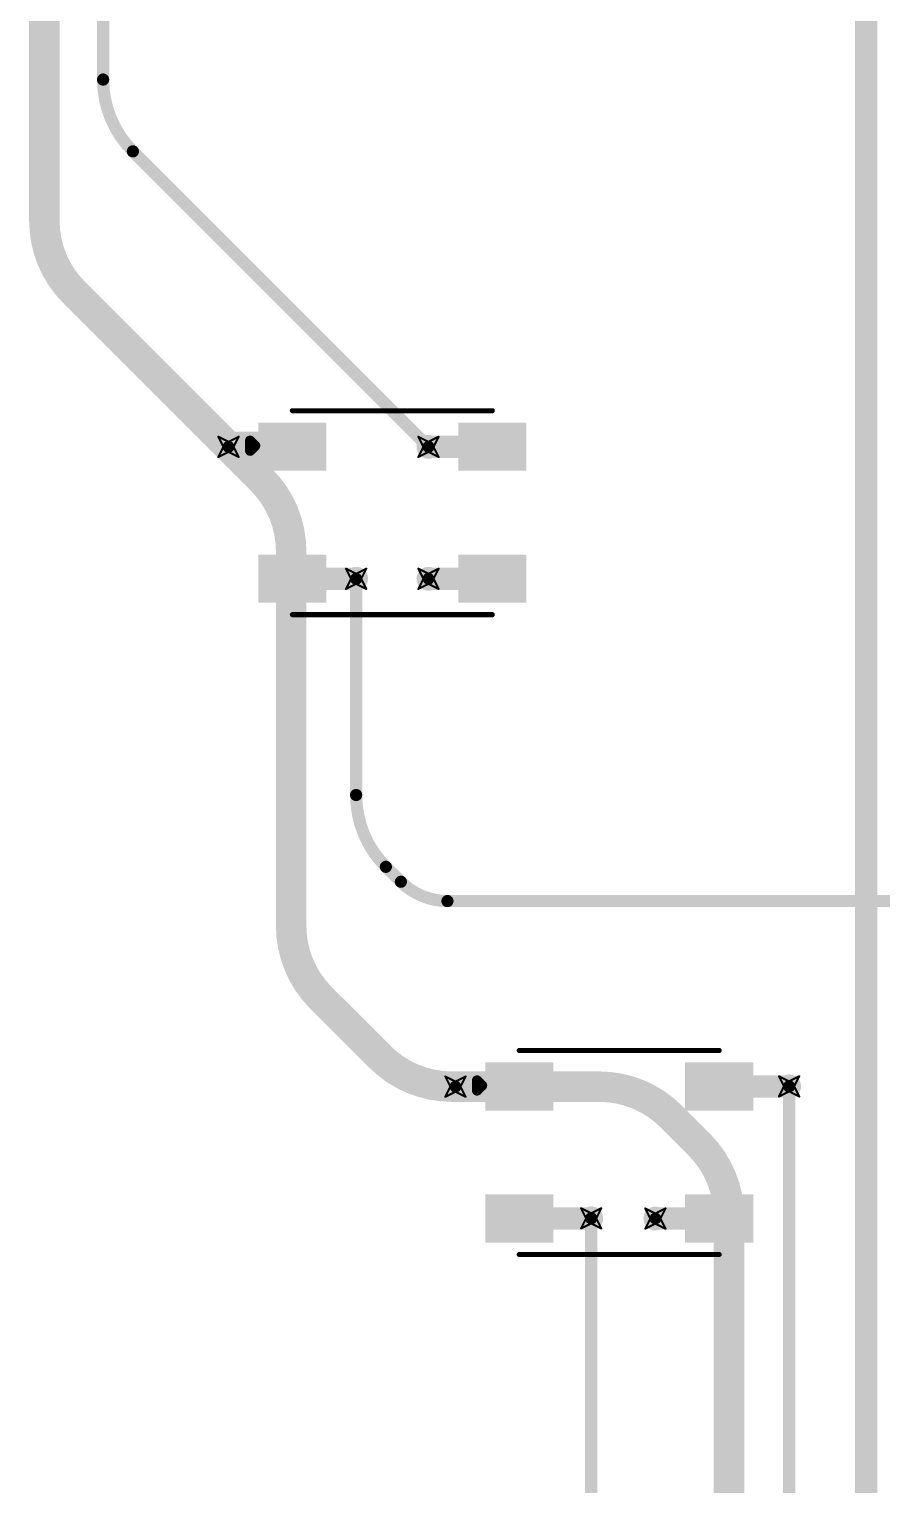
# Model space of a CAD drawing. Header units: inches. Extents: x -11 to 1110, y -7 to 455.
# Drawn here: x 659.36 to 680.68, y 102.49 to 138.9 of the extents above; entities that cross this region are included whole.
import ezdxf

# ---------------------------------------------------------------- set-up
doc = ezdxf.new("R2010")
doc.units = ezdxf.units.IN
for name, color, linetype in [('Bottom Layer', 5, 'Continuous'), ('Drill Drawing', 1, 'Continuous'), ('Top Layer', 1, 'Continuous'), ('Top Overlay', 2, 'Continuous'), ('Top Paste', 8, 'Continuous'), ('Top Solder', 216, 'Continuous'), ('Via Holes', 16, 'Continuous')]:
    doc.layers.add(name, color=color, linetype=linetype)

# ---------------------------------------------------------------- blocks, each defined once
blk = doc.blocks.new('WS2812B_B_W_87')
at = {"layer": 'Top Layer'}
for points in [[(-3.25, 2.15), (-1.75, 2.15), (-1.75, 1.15), (-3.25, 1.15)], [(3.25, 1.15), (1.75, 1.15), (1.75, 2.15), (3.25, 2.15)], [(-3.25, -1.15), (-1.75, -1.15), (-1.75, -2.15), (-3.25, -2.15)], [(1.75, -1.15), (3.25, -1.15), (3.25, -2.15), (1.75, -2.15)]]:
    blk.add_hatch(color=1, dxfattribs=at).paths.add_polyline_path(points)
at = {"layer": 'Top Paste'}
for points in [[(-3.25, 2.15), (-1.75, 2.15), (-1.75, 1.15), (-3.25, 1.15)], [(3.25, 1.15), (1.75, 1.15), (1.75, 2.15), (3.25, 2.15)], [(-3.25, -1.15), (-1.75, -1.15), (-1.75, -2.15), (-3.25, -2.15)], [(1.75, -1.15), (3.25, -1.15), (3.25, -2.15), (1.75, -2.15)]]:
    blk.add_hatch(color=8, dxfattribs=at).paths.add_polyline_path(points)
at = {"layer": 'Top Solder'}
for points in [[(-3.352, 2.252), (-1.648, 2.252), (-1.648, 1.048), (-3.352, 1.048)], [(3.352, 1.048), (1.648, 1.048), (1.648, 2.252), (3.352, 2.252)], [(-3.352, -1.048), (-1.648, -1.048), (-1.648, -2.252), (-3.352, -2.252)], [(1.648, -1.048), (3.352, -1.048), (3.352, -2.252), (1.648, -2.252)]]:
    blk.add_hatch(color=216, dxfattribs=at).paths.add_polyline_path(points)
at = {"layer": 'Top Overlay'}
for points in [[(-2.5, 2.551, 0.127, 0.127, 0), (2.5, 2.551, 0.127, 0.127, 0)], [(-3.556, 1.549, 0.254, 0.254, 0), (-3.556, 1.803, 0.254, 0.254, 0)], [(-3.556, 1.803, 0.254, 0.254, 0), (-3.429, 1.676, 0.254, 0.254, 0)], [(-3.556, 1.549, 0.254, 0.254, 0), (-3.429, 1.676, 0.254, 0.254, 0)], [(-2.5, -2.551, 0.127, 0.127, 0), (2.5, -2.551, 0.127, 0.127, 0)]]:
    blk.add_lwpolyline(points, format="xyseb", dxfattribs=at)
for points in [[(-2.532, 2.551, 0.0635, 0.0635, 1), (-2.468, 2.551, 0.0635, 0.0635, 1)], [(2.468, 2.551, 0.0635, 0.0635, 1), (2.532, 2.551, 0.0635, 0.0635, 1)], [(-3.619, 1.803, 0.127, 0.127, 1), (-3.493, 1.803, 0.127, 0.127, 1)], [(-3.619, 1.803, 0.127, 0.127, 1), (-3.493, 1.803, 0.127, 0.127, 1)], [(-3.619, 1.549, 0.127, 0.127, 1), (-3.493, 1.549, 0.127, 0.127, 1)], [(-3.619, 1.549, 0.127, 0.127, 1), (-3.493, 1.549, 0.127, 0.127, 1)], [(-3.493, 1.676, 0.127, 0.127, 1), (-3.365, 1.676, 0.127, 0.127, 1)], [(-3.493, 1.676, 0.127, 0.127, 1), (-3.365, 1.676, 0.127, 0.127, 1)], [(-2.532, -2.551, 0.0635, 0.0635, 1), (-2.468, -2.551, 0.0635, 0.0635, 1)], [(2.468, -2.551, 0.0635, 0.0635, 1), (2.532, -2.551, 0.0635, 0.0635, 1)]]:
    blk.add_lwpolyline(points, format="xyseb", close=True, dxfattribs=at)
blk = doc.blocks.new('WS2812B_B_W_203')
at = {"layer": 'Top Layer'}
for points in [[(-3.25, 2.15), (-1.75, 2.15), (-1.75, 1.15), (-3.25, 1.15)], [(3.25, 1.15), (1.75, 1.15), (1.75, 2.15), (3.25, 2.15)], [(-3.25, -1.15), (-1.75, -1.15), (-1.75, -2.15), (-3.25, -2.15)], [(1.75, -1.15), (3.25, -1.15), (3.25, -2.15), (1.75, -2.15)]]:
    blk.add_hatch(color=1, dxfattribs=at).paths.add_polyline_path(points)
at = {"layer": 'Top Paste'}
for points in [[(-3.25, 2.15), (-1.75, 2.15), (-1.75, 1.15), (-3.25, 1.15)], [(3.25, 1.15), (1.75, 1.15), (1.75, 2.15), (3.25, 2.15)], [(-3.25, -1.15), (-1.75, -1.15), (-1.75, -2.15), (-3.25, -2.15)], [(1.75, -1.15), (3.25, -1.15), (3.25, -2.15), (1.75, -2.15)]]:
    blk.add_hatch(color=8, dxfattribs=at).paths.add_polyline_path(points)
at = {"layer": 'Top Solder'}
for points in [[(-3.352, 2.252), (-1.648, 2.252), (-1.648, 1.048), (-3.352, 1.048)], [(3.352, 1.048), (1.648, 1.048), (1.648, 2.252), (3.352, 2.252)], [(-3.352, -1.048), (-1.648, -1.048), (-1.648, -2.252), (-3.352, -2.252)], [(1.648, -1.048), (3.352, -1.048), (3.352, -2.252), (1.648, -2.252)]]:
    blk.add_hatch(color=216, dxfattribs=at).paths.add_polyline_path(points)
at = {"layer": 'Top Overlay'}
for points in [[(-2.5, 2.551, 0.127, 0.127, 0), (2.5, 2.551, 0.127, 0.127, 0)], [(-3.556, 1.803, 0.254, 0.254, 0), (-3.429, 1.676, 0.254, 0.254, 0)], [(-3.556, 1.549, 0.254, 0.254, 0), (-3.556, 1.803, 0.254, 0.254, 0)], [(-3.556, 1.549, 0.254, 0.254, 0), (-3.429, 1.676, 0.254, 0.254, 0)], [(-2.5, -2.551, 0.127, 0.127, 0), (2.5, -2.551, 0.127, 0.127, 0)]]:
    blk.add_lwpolyline(points, format="xyseb", dxfattribs=at)
for points in [[(-2.532, 2.551, 0.0635, 0.0635, 1), (-2.468, 2.551, 0.0635, 0.0635, 1)], [(2.468, 2.551, 0.0635, 0.0635, 1), (2.532, 2.551, 0.0635, 0.0635, 1)], [(-3.619, 1.803, 0.127, 0.127, 1), (-3.493, 1.803, 0.127, 0.127, 1)], [(-3.619, 1.803, 0.127, 0.127, 1), (-3.493, 1.803, 0.127, 0.127, 1)], [(-3.619, 1.549, 0.127, 0.127, 1), (-3.493, 1.549, 0.127, 0.127, 1)], [(-3.619, 1.549, 0.127, 0.127, 1), (-3.493, 1.549, 0.127, 0.127, 1)], [(-3.493, 1.676, 0.127, 0.127, 1), (-3.365, 1.676, 0.127, 0.127, 1)], [(-3.493, 1.676, 0.127, 0.127, 1), (-3.365, 1.676, 0.127, 0.127, 1)], [(-2.532, -2.551, 0.0635, 0.0635, 1), (-2.468, -2.551, 0.0635, 0.0635, 1)], [(2.468, -2.551, 0.0635, 0.0635, 1), (2.532, -2.551, 0.0635, 0.0635, 1)]]:
    blk.add_lwpolyline(points, format="xyseb", close=True, dxfattribs=at)

msp = doc.modelspace()

# ---------------------------------------------------------------- hatches: boundary and pattern name
at = {"layer": 'Bottom Layer'}
h = msp.add_hatch(color=5, dxfattribs=at)
edge = h.paths.add_edge_path()
edge.add_arc((664.345, 128.455), 0.3, 0, 360)
h = msp.add_hatch(color=5, dxfattribs=at)
edge = h.paths.add_edge_path()
edge.add_arc((669.345, 128.455), 0.3, 0, 360)
h = msp.add_hatch(color=5, dxfattribs=at)
edge = h.paths.add_edge_path()
edge.add_arc((667.536, 125.155), 0.3, 0, 360)
h = msp.add_hatch(color=5, dxfattribs=at)
edge = h.paths.add_edge_path()
edge.add_arc((669.345, 125.155), 0.3, 0, 360)
h = msp.add_hatch(color=5, dxfattribs=at)
edge = h.paths.add_edge_path()
edge.add_arc((670.02, 112.452), 0.3, 0, 360)
h = msp.add_hatch(color=5, dxfattribs=at)
edge = h.paths.add_edge_path()
edge.add_arc((678.363, 112.458), 0.3, 0, 360)
h = msp.add_hatch(color=5, dxfattribs=at)
edge = h.paths.add_edge_path()
edge.add_arc((673.414, 109.158), 0.3, 0, 360)
h = msp.add_hatch(color=5, dxfattribs=at)
edge = h.paths.add_edge_path()
edge.add_arc((675.02, 109.152), 0.3, 0, 360)
at = {"layer": 'Top Layer'}
h = msp.add_hatch(color=1, dxfattribs=at)
edge = h.paths.add_edge_path()
edge.add_arc((664.345, 128.455), 0.3, 0, 360)
h = msp.add_hatch(color=1, dxfattribs=at)
edge = h.paths.add_edge_path()
edge.add_arc((669.345, 128.455), 0.3, 0, 360)
h = msp.add_hatch(color=1, dxfattribs=at)
edge = h.paths.add_edge_path()
edge.add_arc((667.536, 125.155), 0.3, 0, 360)
h = msp.add_hatch(color=1, dxfattribs=at)
edge = h.paths.add_edge_path()
edge.add_arc((669.345, 125.155), 0.3, 0, 360)
h = msp.add_hatch(color=1, dxfattribs=at)
edge = h.paths.add_edge_path()
edge.add_arc((670.02, 112.452), 0.3, 0, 360)
h = msp.add_hatch(color=1, dxfattribs=at)
edge = h.paths.add_edge_path()
edge.add_arc((678.363, 112.458), 0.3, 0, 360)
h = msp.add_hatch(color=1, dxfattribs=at)
edge = h.paths.add_edge_path()
edge.add_arc((673.414, 109.158), 0.3, 0, 360)
h = msp.add_hatch(color=1, dxfattribs=at)
edge = h.paths.add_edge_path()
edge.add_arc((675.02, 109.152), 0.3, 0, 360)
at = {"layer": 'Via Holes'}
h = msp.add_hatch(color=7, dxfattribs=at)
edge = h.paths.add_edge_path()
edge.add_arc((664.345, 128.455), 0.15, 0, 360)
h = msp.add_hatch(color=7, dxfattribs=at)
edge = h.paths.add_edge_path()
edge.add_arc((669.345, 128.455), 0.15, 0, 360)
h = msp.add_hatch(color=7, dxfattribs=at)
edge = h.paths.add_edge_path()
edge.add_arc((667.536, 125.155), 0.15, 0, 360)
h = msp.add_hatch(color=7, dxfattribs=at)
edge = h.paths.add_edge_path()
edge.add_arc((669.345, 125.155), 0.15, 0, 360)
h = msp.add_hatch(color=7, dxfattribs=at)
edge = h.paths.add_edge_path()
edge.add_arc((670.02, 112.452), 0.15, 0, 360)
h = msp.add_hatch(color=7, dxfattribs=at)
edge = h.paths.add_edge_path()
edge.add_arc((678.363, 112.458), 0.15, 0, 360)
h = msp.add_hatch(color=7, dxfattribs=at)
edge = h.paths.add_edge_path()
edge.add_arc((673.414, 109.158), 0.15, 0, 360)
h = msp.add_hatch(color=7, dxfattribs=at)
edge = h.paths.add_edge_path()
edge.add_arc((675.02, 109.152), 0.15, 0, 360)

# ---------------------------------------------------------------- linework, layer by layer
at = {"layer": 'Bottom Layer'}
for points in [[(659.74, 134.112, 0.762, 0.762, 0), (659.74, 141.501, 0.762, 0.762, 0)], [(661.209, 137.643, 0.305, 0.305, 0), (661.209, 140.975, 0.305, 0.305, 0)], [(661.953, 135.847, 0.305, 0.305, -0.198912), (661.209, 137.643, 0.305, 0.305, 0)], [(661.953, 135.847, 0.305, 0.305, 0), (669.345, 128.455, 0.305, 0.305, 0)], [(660.484, 132.316, 0.762, 0.762, -0.198912), (659.74, 134.112, 0.762, 0.762, 0)], [(660.484, 132.316, 0.762, 0.762, 0), (664.345, 128.455, 0.762, 0.762, 0)], [(664.345, 128.455, 0.762, 0.762, 0), (665.168, 127.632, 0.762, 0.762, 0)], [(665.168, 127.632, 0.762, 0.762, -0.198912), (665.912, 125.836, 0.762, 0.762, 0)], [(665.912, 116.47, 0.762, 0.762, 0), (665.912, 125.836, 0.762, 0.762, 0)], [(667.536, 119.747, 0.305, 0.305, 0), (667.536, 125.155, 0.305, 0.305, 0)], [(668.28, 117.951, 0.305, 0.305, -0.198912), (667.536, 119.747, 0.305, 0.305, 0)], [(668.28, 117.951, 0.305, 0.305, 0), (668.655, 117.577, 0.305, 0.305, 0)], [(669.82, 117.094, 0.305, 0.305, -0.198912), (668.655, 117.577, 0.305, 0.305, 0)], [(669.82, 117.094, 0.305, 0.305, 0), (685.133, 117.094, 0.305, 0.305, 0)], [(666.656, 114.674, 0.762, 0.762, -0.198912), (665.912, 116.47, 0.762, 0.762, 0)], [(666.656, 114.674, 0.762, 0.762, 0), (668.134, 113.196, 0.762, 0.762, 0)], [(669.93, 112.452, 0.762, 0.762, -0.198912), (668.134, 113.196, 0.762, 0.762, 0)], [(669.93, 112.452, 0.762, 0.762, 0), (670.02, 112.452, 0.762, 0.762, 0)], [(670.02, 112.452, 0.762, 0.762, 0), (673.617, 112.452, 0.762, 0.762, 0)], [(673.617, 112.452, 0.762, 0.762, -0.198912), (675.413, 111.708, 0.762, 0.762, 0)], [(678.363, 92.899, 0.305, 0.305, 0), (678.363, 112.458, 0.305, 0.305, 0)], [(675.413, 111.708, 0.762, 0.762, 0), (676.115, 111.005, 0.762, 0.762, 0)], [(676.115, 111.005, 0.762, 0.762, -0.198912), (676.859, 109.209, 0.762, 0.762, 0)], [(673.414, 88.443, 0.305, 0.305, 0), (673.414, 109.158, 0.305, 0.305, 0)], [(676.859, 98.349, 0.762, 0.762, 0), (676.859, 109.209, 0.762, 0.762, 0)]]:
    msp.add_lwpolyline(points, format="xyseb", dxfattribs=at)
for points in [[(661.133, 137.643, 0.152, 0.152, 1), (661.286, 137.643, 0.152, 0.152, 1)], [(661.133, 137.643, 0.152, 0.152, 1), (661.286, 137.643, 0.152, 0.152, 1)], [(661.877, 135.847, 0.152, 0.152, 1), (662.03, 135.847, 0.152, 0.152, 1)], [(661.877, 135.847, 0.152, 0.152, 1), (662.03, 135.847, 0.152, 0.152, 1)], [(659.549, 134.112, 0.381, 0.381, 1), (659.93, 134.112, 0.381, 0.381, 1)], [(659.549, 134.112, 0.381, 0.381, 1), (659.93, 134.112, 0.381, 0.381, 1)], [(660.293, 132.316, 0.381, 0.381, 1), (660.674, 132.316, 0.381, 0.381, 1)], [(660.293, 132.316, 0.381, 0.381, 1), (660.674, 132.316, 0.381, 0.381, 1)], [(664.155, 128.455, 0.381, 0.381, 1), (664.536, 128.455, 0.381, 0.381, 1)], [(664.155, 128.455, 0.381, 0.381, 1), (664.536, 128.455, 0.381, 0.381, 1)], [(669.269, 128.455, 0.152, 0.152, 1), (669.421, 128.455, 0.152, 0.152, 1)], [(664.977, 127.632, 0.381, 0.381, 1), (665.358, 127.632, 0.381, 0.381, 1)], [(664.977, 127.632, 0.381, 0.381, 1), (665.358, 127.632, 0.381, 0.381, 1)], [(665.721, 125.836, 0.381, 0.381, 1), (666.102, 125.836, 0.381, 0.381, 1)], [(665.721, 125.836, 0.381, 0.381, 1), (666.102, 125.836, 0.381, 0.381, 1)], [(667.46, 125.155, 0.152, 0.152, 1), (667.612, 125.155, 0.152, 0.152, 1)], [(667.46, 119.747, 0.152, 0.152, 1), (667.612, 119.747, 0.152, 0.152, 1)], [(667.46, 119.747, 0.152, 0.152, 1), (667.612, 119.747, 0.152, 0.152, 1)], [(668.204, 117.951, 0.152, 0.152, 1), (668.356, 117.951, 0.152, 0.152, 1)], [(668.204, 117.951, 0.152, 0.152, 1), (668.356, 117.951, 0.152, 0.152, 1)], [(668.579, 117.577, 0.152, 0.152, 1), (668.731, 117.577, 0.152, 0.152, 1)], [(668.579, 117.577, 0.152, 0.152, 1), (668.731, 117.577, 0.152, 0.152, 1)], [(669.744, 117.094, 0.152, 0.152, 1), (669.896, 117.094, 0.152, 0.152, 1)], [(669.744, 117.094, 0.152, 0.152, 1), (669.896, 117.094, 0.152, 0.152, 1)], [(665.721, 116.47, 0.381, 0.381, 1), (666.102, 116.47, 0.381, 0.381, 1)], [(665.721, 116.47, 0.381, 0.381, 1), (666.102, 116.47, 0.381, 0.381, 1)], [(666.465, 114.674, 0.381, 0.381, 1), (666.846, 114.674, 0.381, 0.381, 1)], [(666.465, 114.674, 0.381, 0.381, 1), (666.846, 114.674, 0.381, 0.381, 1)], [(667.943, 113.196, 0.381, 0.381, 1), (668.324, 113.196, 0.381, 0.381, 1)], [(667.943, 113.196, 0.381, 0.381, 1), (668.324, 113.196, 0.381, 0.381, 1)], [(669.739, 112.452, 0.381, 0.381, 1), (670.12, 112.452, 0.381, 0.381, 1)], [(669.739, 112.452, 0.381, 0.381, 1), (670.12, 112.452, 0.381, 0.381, 1)], [(669.829, 112.452, 0.381, 0.381, 1), (670.21, 112.452, 0.381, 0.381, 1)], [(669.829, 112.452, 0.381, 0.381, 1), (670.21, 112.452, 0.381, 0.381, 1)], [(673.426, 112.452, 0.381, 0.381, 1), (673.807, 112.452, 0.381, 0.381, 1)], [(673.426, 112.452, 0.381, 0.381, 1), (673.807, 112.452, 0.381, 0.381, 1)], [(678.287, 112.458, 0.152, 0.152, 1), (678.44, 112.458, 0.152, 0.152, 1)], [(675.222, 111.708, 0.381, 0.381, 1), (675.603, 111.708, 0.381, 0.381, 1)], [(675.222, 111.708, 0.381, 0.381, 1), (675.603, 111.708, 0.381, 0.381, 1)], [(675.925, 111.005, 0.381, 0.381, 1), (676.306, 111.005, 0.381, 0.381, 1)], [(675.925, 111.005, 0.381, 0.381, 1), (676.306, 111.005, 0.381, 0.381, 1)], [(673.338, 109.158, 0.152, 0.152, 1), (673.49, 109.158, 0.152, 0.152, 1)], [(676.669, 109.209, 0.381, 0.381, 1), (677.05, 109.209, 0.381, 0.381, 1)], [(676.669, 109.209, 0.381, 0.381, 1), (677.05, 109.209, 0.381, 0.381, 1)]]:
    msp.add_lwpolyline(points, format="xyseb", close=True, dxfattribs=at)
at = {"layer": 'Drill Drawing'}
for points in [[(664.091, 128.709, 0.0508, 0.0508, 0), (664.345, 128.582, 0.0508, 0.0508, 0)], [(664.091, 128.709, 0.0508, 0.0508, 0), (664.218, 128.455, 0.0508, 0.0508, 0)], [(664.345, 128.582, 0.0508, 0.0508, 0), (664.599, 128.709, 0.0508, 0.0508, 0)], [(664.472, 128.455, 0.0508, 0.0508, 0), (664.599, 128.709, 0.0508, 0.0508, 0)], [(669.091, 128.709, 0.0508, 0.0508, 0), (669.345, 128.582, 0.0508, 0.0508, 0)], [(669.091, 128.709, 0.0508, 0.0508, 0), (669.218, 128.455, 0.0508, 0.0508, 0)], [(669.345, 128.582, 0.0508, 0.0508, 0), (669.599, 128.709, 0.0508, 0.0508, 0)], [(669.472, 128.455, 0.0508, 0.0508, 0), (669.599, 128.709, 0.0508, 0.0508, 0)], [(664.091, 128.201, 0.0508, 0.0508, 0), (664.218, 128.455, 0.0508, 0.0508, 0)], [(664.091, 128.201, 0.0508, 0.0508, 0), (664.345, 128.328, 0.0508, 0.0508, 0)], [(664.345, 128.328, 0.0508, 0.0508, 0), (664.599, 128.201, 0.0508, 0.0508, 0)], [(664.472, 128.455, 0.0508, 0.0508, 0), (664.599, 128.201, 0.0508, 0.0508, 0)], [(669.091, 128.201, 0.0508, 0.0508, 0), (669.218, 128.455, 0.0508, 0.0508, 0)], [(669.091, 128.201, 0.0508, 0.0508, 0), (669.345, 128.328, 0.0508, 0.0508, 0)], [(669.345, 128.328, 0.0508, 0.0508, 0), (669.599, 128.201, 0.0508, 0.0508, 0)], [(669.472, 128.455, 0.0508, 0.0508, 0), (669.599, 128.201, 0.0508, 0.0508, 0)], [(667.282, 125.409, 0.0508, 0.0508, 0), (667.536, 125.282, 0.0508, 0.0508, 0)], [(667.282, 125.409, 0.0508, 0.0508, 0), (667.409, 125.155, 0.0508, 0.0508, 0)], [(667.536, 125.282, 0.0508, 0.0508, 0), (667.79, 125.409, 0.0508, 0.0508, 0)], [(667.663, 125.155, 0.0508, 0.0508, 0), (667.79, 125.409, 0.0508, 0.0508, 0)], [(669.091, 125.409, 0.0508, 0.0508, 0), (669.345, 125.282, 0.0508, 0.0508, 0)], [(669.091, 125.409, 0.0508, 0.0508, 0), (669.218, 125.155, 0.0508, 0.0508, 0)], [(669.345, 125.282, 0.0508, 0.0508, 0), (669.599, 125.409, 0.0508, 0.0508, 0)], [(669.472, 125.155, 0.0508, 0.0508, 0), (669.599, 125.409, 0.0508, 0.0508, 0)], [(667.282, 124.901, 0.0508, 0.0508, 0), (667.409, 125.155, 0.0508, 0.0508, 0)], [(667.282, 124.901, 0.0508, 0.0508, 0), (667.536, 125.028, 0.0508, 0.0508, 0)], [(667.536, 125.028, 0.0508, 0.0508, 0), (667.79, 124.901, 0.0508, 0.0508, 0)], [(667.663, 125.155, 0.0508, 0.0508, 0), (667.79, 124.901, 0.0508, 0.0508, 0)], [(669.091, 124.901, 0.0508, 0.0508, 0), (669.218, 125.155, 0.0508, 0.0508, 0)], [(669.091, 124.901, 0.0508, 0.0508, 0), (669.345, 125.028, 0.0508, 0.0508, 0)], [(669.345, 125.028, 0.0508, 0.0508, 0), (669.599, 124.901, 0.0508, 0.0508, 0)], [(669.472, 125.155, 0.0508, 0.0508, 0), (669.599, 124.901, 0.0508, 0.0508, 0)], [(669.766, 112.706, 0.0508, 0.0508, 0), (670.02, 112.579, 0.0508, 0.0508, 0)], [(669.766, 112.706, 0.0508, 0.0508, 0), (669.893, 112.452, 0.0508, 0.0508, 0)], [(670.02, 112.579, 0.0508, 0.0508, 0), (670.274, 112.706, 0.0508, 0.0508, 0)], [(670.147, 112.452, 0.0508, 0.0508, 0), (670.274, 112.706, 0.0508, 0.0508, 0)], [(678.109, 112.712, 0.0508, 0.0508, 0), (678.363, 112.585, 0.0508, 0.0508, 0)], [(678.109, 112.712, 0.0508, 0.0508, 0), (678.236, 112.458, 0.0508, 0.0508, 0)], [(678.363, 112.585, 0.0508, 0.0508, 0), (678.617, 112.712, 0.0508, 0.0508, 0)], [(678.49, 112.458, 0.0508, 0.0508, 0), (678.617, 112.712, 0.0508, 0.0508, 0)], [(669.766, 112.198, 0.0508, 0.0508, 0), (669.893, 112.452, 0.0508, 0.0508, 0)], [(669.766, 112.198, 0.0508, 0.0508, 0), (670.02, 112.325, 0.0508, 0.0508, 0)], [(670.02, 112.325, 0.0508, 0.0508, 0), (670.274, 112.198, 0.0508, 0.0508, 0)], [(670.147, 112.452, 0.0508, 0.0508, 0), (670.274, 112.198, 0.0508, 0.0508, 0)], [(678.109, 112.204, 0.0508, 0.0508, 0), (678.236, 112.458, 0.0508, 0.0508, 0)], [(678.109, 112.204, 0.0508, 0.0508, 0), (678.363, 112.331, 0.0508, 0.0508, 0)], [(678.363, 112.331, 0.0508, 0.0508, 0), (678.617, 112.204, 0.0508, 0.0508, 0)], [(678.49, 112.458, 0.0508, 0.0508, 0), (678.617, 112.204, 0.0508, 0.0508, 0)], [(673.16, 109.412, 0.0508, 0.0508, 0), (673.414, 109.285, 0.0508, 0.0508, 0)], [(673.16, 109.412, 0.0508, 0.0508, 0), (673.287, 109.158, 0.0508, 0.0508, 0)], [(673.414, 109.285, 0.0508, 0.0508, 0), (673.668, 109.412, 0.0508, 0.0508, 0)], [(673.541, 109.158, 0.0508, 0.0508, 0), (673.668, 109.412, 0.0508, 0.0508, 0)], [(674.766, 109.406, 0.0508, 0.0508, 0), (675.02, 109.279, 0.0508, 0.0508, 0)], [(674.766, 109.406, 0.0508, 0.0508, 0), (674.893, 109.152, 0.0508, 0.0508, 0)], [(675.02, 109.279, 0.0508, 0.0508, 0), (675.274, 109.406, 0.0508, 0.0508, 0)], [(675.147, 109.152, 0.0508, 0.0508, 0), (675.274, 109.406, 0.0508, 0.0508, 0)], [(673.16, 108.904, 0.0508, 0.0508, 0), (673.287, 109.158, 0.0508, 0.0508, 0)], [(673.16, 108.904, 0.0508, 0.0508, 0), (673.414, 109.031, 0.0508, 0.0508, 0)], [(673.414, 109.031, 0.0508, 0.0508, 0), (673.668, 108.904, 0.0508, 0.0508, 0)], [(673.541, 109.158, 0.0508, 0.0508, 0), (673.668, 108.904, 0.0508, 0.0508, 0)], [(674.766, 108.898, 0.0508, 0.0508, 0), (674.893, 109.152, 0.0508, 0.0508, 0)], [(674.766, 108.898, 0.0508, 0.0508, 0), (675.02, 109.025, 0.0508, 0.0508, 0)], [(675.02, 109.025, 0.0508, 0.0508, 0), (675.274, 108.898, 0.0508, 0.0508, 0)], [(675.147, 109.152, 0.0508, 0.0508, 0), (675.274, 108.898, 0.0508, 0.0508, 0)]]:
    msp.add_lwpolyline(points, format="xyseb", dxfattribs=at)
for points in [[(664.078, 128.709, 0.0254, 0.0254, 1), (664.104, 128.709, 0.0254, 0.0254, 1)], [(664.078, 128.709, 0.0254, 0.0254, 1), (664.104, 128.709, 0.0254, 0.0254, 1)], [(664.332, 128.582, 0.0254, 0.0254, 1), (664.358, 128.582, 0.0254, 0.0254, 1)], [(664.332, 128.582, 0.0254, 0.0254, 1), (664.358, 128.582, 0.0254, 0.0254, 1)], [(664.586, 128.709, 0.0254, 0.0254, 1), (664.612, 128.709, 0.0254, 0.0254, 1)], [(664.586, 128.709, 0.0254, 0.0254, 1), (664.612, 128.709, 0.0254, 0.0254, 1)], [(669.078, 128.709, 0.0254, 0.0254, 1), (669.104, 128.709, 0.0254, 0.0254, 1)], [(669.078, 128.709, 0.0254, 0.0254, 1), (669.104, 128.709, 0.0254, 0.0254, 1)], [(669.332, 128.582, 0.0254, 0.0254, 1), (669.358, 128.582, 0.0254, 0.0254, 1)], [(669.332, 128.582, 0.0254, 0.0254, 1), (669.358, 128.582, 0.0254, 0.0254, 1)], [(669.586, 128.709, 0.0254, 0.0254, 1), (669.612, 128.709, 0.0254, 0.0254, 1)], [(669.586, 128.709, 0.0254, 0.0254, 1), (669.612, 128.709, 0.0254, 0.0254, 1)], [(664.078, 128.201, 0.0254, 0.0254, 1), (664.104, 128.201, 0.0254, 0.0254, 1)], [(664.078, 128.201, 0.0254, 0.0254, 1), (664.104, 128.201, 0.0254, 0.0254, 1)], [(664.205, 128.455, 0.0254, 0.0254, 1), (664.231, 128.455, 0.0254, 0.0254, 1)], [(664.205, 128.455, 0.0254, 0.0254, 1), (664.231, 128.455, 0.0254, 0.0254, 1)], [(664.332, 128.328, 0.0254, 0.0254, 1), (664.358, 128.328, 0.0254, 0.0254, 1)], [(664.332, 128.328, 0.0254, 0.0254, 1), (664.358, 128.328, 0.0254, 0.0254, 1)], [(664.459, 128.455, 0.0254, 0.0254, 1), (664.485, 128.455, 0.0254, 0.0254, 1)], [(664.459, 128.455, 0.0254, 0.0254, 1), (664.485, 128.455, 0.0254, 0.0254, 1)], [(664.586, 128.201, 0.0254, 0.0254, 1), (664.612, 128.201, 0.0254, 0.0254, 1)], [(664.586, 128.201, 0.0254, 0.0254, 1), (664.612, 128.201, 0.0254, 0.0254, 1)], [(669.078, 128.201, 0.0254, 0.0254, 1), (669.104, 128.201, 0.0254, 0.0254, 1)], [(669.078, 128.201, 0.0254, 0.0254, 1), (669.104, 128.201, 0.0254, 0.0254, 1)], [(669.205, 128.455, 0.0254, 0.0254, 1), (669.231, 128.455, 0.0254, 0.0254, 1)], [(669.205, 128.455, 0.0254, 0.0254, 1), (669.231, 128.455, 0.0254, 0.0254, 1)], [(669.332, 128.328, 0.0254, 0.0254, 1), (669.358, 128.328, 0.0254, 0.0254, 1)], [(669.332, 128.328, 0.0254, 0.0254, 1), (669.358, 128.328, 0.0254, 0.0254, 1)], [(669.459, 128.455, 0.0254, 0.0254, 1), (669.485, 128.455, 0.0254, 0.0254, 1)], [(669.459, 128.455, 0.0254, 0.0254, 1), (669.485, 128.455, 0.0254, 0.0254, 1)], [(669.586, 128.201, 0.0254, 0.0254, 1), (669.612, 128.201, 0.0254, 0.0254, 1)], [(669.586, 128.201, 0.0254, 0.0254, 1), (669.612, 128.201, 0.0254, 0.0254, 1)], [(667.27, 125.409, 0.0254, 0.0254, 1), (667.295, 125.409, 0.0254, 0.0254, 1)], [(667.27, 125.409, 0.0254, 0.0254, 1), (667.295, 125.409, 0.0254, 0.0254, 1)], [(667.524, 125.282, 0.0254, 0.0254, 1), (667.549, 125.282, 0.0254, 0.0254, 1)], [(667.524, 125.282, 0.0254, 0.0254, 1), (667.549, 125.282, 0.0254, 0.0254, 1)], [(667.778, 125.409, 0.0254, 0.0254, 1), (667.803, 125.409, 0.0254, 0.0254, 1)], [(667.778, 125.409, 0.0254, 0.0254, 1), (667.803, 125.409, 0.0254, 0.0254, 1)], [(669.078, 125.409, 0.0254, 0.0254, 1), (669.104, 125.409, 0.0254, 0.0254, 1)], [(669.078, 125.409, 0.0254, 0.0254, 1), (669.104, 125.409, 0.0254, 0.0254, 1)], [(669.332, 125.282, 0.0254, 0.0254, 1), (669.358, 125.282, 0.0254, 0.0254, 1)], [(669.332, 125.282, 0.0254, 0.0254, 1), (669.358, 125.282, 0.0254, 0.0254, 1)], [(669.586, 125.409, 0.0254, 0.0254, 1), (669.612, 125.409, 0.0254, 0.0254, 1)], [(669.586, 125.409, 0.0254, 0.0254, 1), (669.612, 125.409, 0.0254, 0.0254, 1)], [(667.27, 124.901, 0.0254, 0.0254, 1), (667.295, 124.901, 0.0254, 0.0254, 1)], [(667.27, 124.901, 0.0254, 0.0254, 1), (667.295, 124.901, 0.0254, 0.0254, 1)], [(667.397, 125.155, 0.0254, 0.0254, 1), (667.422, 125.155, 0.0254, 0.0254, 1)], [(667.397, 125.155, 0.0254, 0.0254, 1), (667.422, 125.155, 0.0254, 0.0254, 1)], [(667.524, 125.028, 0.0254, 0.0254, 1), (667.549, 125.028, 0.0254, 0.0254, 1)], [(667.524, 125.028, 0.0254, 0.0254, 1), (667.549, 125.028, 0.0254, 0.0254, 1)], [(667.651, 125.155, 0.0254, 0.0254, 1), (667.676, 125.155, 0.0254, 0.0254, 1)], [(667.651, 125.155, 0.0254, 0.0254, 1), (667.676, 125.155, 0.0254, 0.0254, 1)], [(667.778, 124.901, 0.0254, 0.0254, 1), (667.803, 124.901, 0.0254, 0.0254, 1)], [(667.778, 124.901, 0.0254, 0.0254, 1), (667.803, 124.901, 0.0254, 0.0254, 1)], [(669.078, 124.901, 0.0254, 0.0254, 1), (669.104, 124.901, 0.0254, 0.0254, 1)], [(669.078, 124.901, 0.0254, 0.0254, 1), (669.104, 124.901, 0.0254, 0.0254, 1)], [(669.205, 125.155, 0.0254, 0.0254, 1), (669.231, 125.155, 0.0254, 0.0254, 1)], [(669.205, 125.155, 0.0254, 0.0254, 1), (669.231, 125.155, 0.0254, 0.0254, 1)], [(669.332, 125.028, 0.0254, 0.0254, 1), (669.358, 125.028, 0.0254, 0.0254, 1)], [(669.332, 125.028, 0.0254, 0.0254, 1), (669.358, 125.028, 0.0254, 0.0254, 1)], [(669.459, 125.155, 0.0254, 0.0254, 1), (669.485, 125.155, 0.0254, 0.0254, 1)], [(669.459, 125.155, 0.0254, 0.0254, 1), (669.485, 125.155, 0.0254, 0.0254, 1)], [(669.586, 124.901, 0.0254, 0.0254, 1), (669.612, 124.901, 0.0254, 0.0254, 1)], [(669.586, 124.901, 0.0254, 0.0254, 1), (669.612, 124.901, 0.0254, 0.0254, 1)], [(669.753, 112.706, 0.0254, 0.0254, 1), (669.778, 112.706, 0.0254, 0.0254, 1)], [(669.753, 112.706, 0.0254, 0.0254, 1), (669.778, 112.706, 0.0254, 0.0254, 1)], [(670.007, 112.579, 0.0254, 0.0254, 1), (670.032, 112.579, 0.0254, 0.0254, 1)], [(670.007, 112.579, 0.0254, 0.0254, 1), (670.032, 112.579, 0.0254, 0.0254, 1)], [(670.261, 112.706, 0.0254, 0.0254, 1), (670.286, 112.706, 0.0254, 0.0254, 1)], [(670.261, 112.706, 0.0254, 0.0254, 1), (670.286, 112.706, 0.0254, 0.0254, 1)], [(678.097, 112.712, 0.0254, 0.0254, 1), (678.122, 112.712, 0.0254, 0.0254, 1)], [(678.097, 112.712, 0.0254, 0.0254, 1), (678.122, 112.712, 0.0254, 0.0254, 1)], [(678.351, 112.585, 0.0254, 0.0254, 1), (678.376, 112.585, 0.0254, 0.0254, 1)], [(678.351, 112.585, 0.0254, 0.0254, 1), (678.376, 112.585, 0.0254, 0.0254, 1)], [(678.605, 112.712, 0.0254, 0.0254, 1), (678.63, 112.712, 0.0254, 0.0254, 1)], [(678.605, 112.712, 0.0254, 0.0254, 1), (678.63, 112.712, 0.0254, 0.0254, 1)], [(669.753, 112.198, 0.0254, 0.0254, 1), (669.778, 112.198, 0.0254, 0.0254, 1)], [(669.753, 112.198, 0.0254, 0.0254, 1), (669.778, 112.198, 0.0254, 0.0254, 1)], [(669.88, 112.452, 0.0254, 0.0254, 1), (669.905, 112.452, 0.0254, 0.0254, 1)], [(669.88, 112.452, 0.0254, 0.0254, 1), (669.905, 112.452, 0.0254, 0.0254, 1)], [(670.007, 112.325, 0.0254, 0.0254, 1), (670.032, 112.325, 0.0254, 0.0254, 1)], [(670.007, 112.325, 0.0254, 0.0254, 1), (670.032, 112.325, 0.0254, 0.0254, 1)], [(670.134, 112.452, 0.0254, 0.0254, 1), (670.159, 112.452, 0.0254, 0.0254, 1)], [(670.134, 112.452, 0.0254, 0.0254, 1), (670.159, 112.452, 0.0254, 0.0254, 1)], [(670.261, 112.198, 0.0254, 0.0254, 1), (670.286, 112.198, 0.0254, 0.0254, 1)], [(670.261, 112.198, 0.0254, 0.0254, 1), (670.286, 112.198, 0.0254, 0.0254, 1)], [(678.097, 112.204, 0.0254, 0.0254, 1), (678.122, 112.204, 0.0254, 0.0254, 1)], [(678.097, 112.204, 0.0254, 0.0254, 1), (678.122, 112.204, 0.0254, 0.0254, 1)], [(678.224, 112.458, 0.0254, 0.0254, 1), (678.249, 112.458, 0.0254, 0.0254, 1)], [(678.224, 112.458, 0.0254, 0.0254, 1), (678.249, 112.458, 0.0254, 0.0254, 1)], [(678.351, 112.331, 0.0254, 0.0254, 1), (678.376, 112.331, 0.0254, 0.0254, 1)], [(678.351, 112.331, 0.0254, 0.0254, 1), (678.376, 112.331, 0.0254, 0.0254, 1)], [(678.478, 112.458, 0.0254, 0.0254, 1), (678.503, 112.458, 0.0254, 0.0254, 1)], [(678.478, 112.458, 0.0254, 0.0254, 1), (678.503, 112.458, 0.0254, 0.0254, 1)], [(678.605, 112.204, 0.0254, 0.0254, 1), (678.63, 112.204, 0.0254, 0.0254, 1)], [(678.605, 112.204, 0.0254, 0.0254, 1), (678.63, 112.204, 0.0254, 0.0254, 1)], [(673.148, 109.412, 0.0254, 0.0254, 1), (673.173, 109.412, 0.0254, 0.0254, 1)], [(673.148, 109.412, 0.0254, 0.0254, 1), (673.173, 109.412, 0.0254, 0.0254, 1)], [(673.402, 109.285, 0.0254, 0.0254, 1), (673.427, 109.285, 0.0254, 0.0254, 1)], [(673.402, 109.285, 0.0254, 0.0254, 1), (673.427, 109.285, 0.0254, 0.0254, 1)], [(673.656, 109.412, 0.0254, 0.0254, 1), (673.681, 109.412, 0.0254, 0.0254, 1)], [(673.656, 109.412, 0.0254, 0.0254, 1), (673.681, 109.412, 0.0254, 0.0254, 1)], [(674.753, 109.406, 0.0254, 0.0254, 1), (674.778, 109.406, 0.0254, 0.0254, 1)], [(674.753, 109.406, 0.0254, 0.0254, 1), (674.778, 109.406, 0.0254, 0.0254, 1)], [(675.007, 109.279, 0.0254, 0.0254, 1), (675.032, 109.279, 0.0254, 0.0254, 1)], [(675.007, 109.279, 0.0254, 0.0254, 1), (675.032, 109.279, 0.0254, 0.0254, 1)], [(675.261, 109.406, 0.0254, 0.0254, 1), (675.286, 109.406, 0.0254, 0.0254, 1)], [(675.261, 109.406, 0.0254, 0.0254, 1), (675.286, 109.406, 0.0254, 0.0254, 1)], [(673.148, 108.904, 0.0254, 0.0254, 1), (673.173, 108.904, 0.0254, 0.0254, 1)], [(673.148, 108.904, 0.0254, 0.0254, 1), (673.173, 108.904, 0.0254, 0.0254, 1)], [(673.275, 109.158, 0.0254, 0.0254, 1), (673.3, 109.158, 0.0254, 0.0254, 1)], [(673.275, 109.158, 0.0254, 0.0254, 1), (673.3, 109.158, 0.0254, 0.0254, 1)], [(673.402, 109.031, 0.0254, 0.0254, 1), (673.427, 109.031, 0.0254, 0.0254, 1)], [(673.402, 109.031, 0.0254, 0.0254, 1), (673.427, 109.031, 0.0254, 0.0254, 1)], [(673.529, 109.158, 0.0254, 0.0254, 1), (673.554, 109.158, 0.0254, 0.0254, 1)], [(673.529, 109.158, 0.0254, 0.0254, 1), (673.554, 109.158, 0.0254, 0.0254, 1)], [(673.656, 108.904, 0.0254, 0.0254, 1), (673.681, 108.904, 0.0254, 0.0254, 1)], [(673.656, 108.904, 0.0254, 0.0254, 1), (673.681, 108.904, 0.0254, 0.0254, 1)], [(674.753, 108.898, 0.0254, 0.0254, 1), (674.778, 108.898, 0.0254, 0.0254, 1)], [(674.753, 108.898, 0.0254, 0.0254, 1), (674.778, 108.898, 0.0254, 0.0254, 1)], [(674.88, 109.152, 0.0254, 0.0254, 1), (674.905, 109.152, 0.0254, 0.0254, 1)], [(674.88, 109.152, 0.0254, 0.0254, 1), (674.905, 109.152, 0.0254, 0.0254, 1)], [(675.007, 109.025, 0.0254, 0.0254, 1), (675.032, 109.025, 0.0254, 0.0254, 1)], [(675.007, 109.025, 0.0254, 0.0254, 1), (675.032, 109.025, 0.0254, 0.0254, 1)], [(675.134, 109.152, 0.0254, 0.0254, 1), (675.159, 109.152, 0.0254, 0.0254, 1)], [(675.134, 109.152, 0.0254, 0.0254, 1), (675.159, 109.152, 0.0254, 0.0254, 1)], [(675.261, 108.898, 0.0254, 0.0254, 1), (675.286, 108.898, 0.0254, 0.0254, 1)], [(675.261, 108.898, 0.0254, 0.0254, 1), (675.286, 108.898, 0.0254, 0.0254, 1)]]:
    msp.add_lwpolyline(points, format="xyseb", close=True, dxfattribs=at)
at = {"layer": 'Top Layer'}
for points in [[(680.291, 99.829, 0.559, 0.559, 0), (680.291, 146.412, 0.559, 0.559, 0)], [(664.345, 128.458, 0.762, 0.762, 0), (665.941, 128.458, 0.762, 0.762, 0)], [(669.345, 128.458, 0.559, 0.559, 0), (670.941, 128.458, 0.559, 0.559, 0)], [(665.941, 125.158, 0.559, 0.559, 0), (667.536, 125.158, 0.559, 0.559, 0)], [(669.345, 125.158, 0.559, 0.559, 0), (670.941, 125.158, 0.559, 0.559, 0)], [(670.02, 112.455, 0.762, 0.762, 0), (671.615, 112.455, 0.762, 0.762, 0)], [(676.615, 112.455, 0.559, 0.559, 0), (678.363, 112.455, 0.559, 0.559, 0)], [(671.615, 109.155, 0.559, 0.559, 0), (673.414, 109.155, 0.559, 0.559, 0)], [(675.02, 109.155, 0.559, 0.559, 0), (676.615, 109.155, 0.559, 0.559, 0)]]:
    msp.add_lwpolyline(points, format="xyseb", dxfattribs=at)
for points in [[(664.155, 128.458, 0.381, 0.381, 1), (664.536, 128.458, 0.381, 0.381, 1)], [(665.75, 128.458, 0.381, 0.381, 1), (666.131, 128.458, 0.381, 0.381, 1)], [(669.205, 128.458, 0.279, 0.279, 1), (669.485, 128.458, 0.279, 0.279, 1)], [(670.801, 128.458, 0.279, 0.279, 1), (671.08, 128.458, 0.279, 0.279, 1)], [(665.801, 125.158, 0.279, 0.279, 1), (666.08, 125.158, 0.279, 0.279, 1)], [(667.397, 125.158, 0.279, 0.279, 1), (667.676, 125.158, 0.279, 0.279, 1)], [(669.205, 125.158, 0.279, 0.279, 1), (669.485, 125.158, 0.279, 0.279, 1)], [(670.801, 125.158, 0.279, 0.279, 1), (671.08, 125.158, 0.279, 0.279, 1)], [(669.829, 112.455, 0.381, 0.381, 1), (670.21, 112.455, 0.381, 0.381, 1)], [(671.425, 112.455, 0.381, 0.381, 1), (671.806, 112.455, 0.381, 0.381, 1)], [(676.476, 112.455, 0.279, 0.279, 1), (676.755, 112.455, 0.279, 0.279, 1)], [(678.224, 112.455, 0.279, 0.279, 1), (678.503, 112.455, 0.279, 0.279, 1)], [(671.476, 109.155, 0.279, 0.279, 1), (671.755, 109.155, 0.279, 0.279, 1)], [(673.275, 109.155, 0.279, 0.279, 1), (673.554, 109.155, 0.279, 0.279, 1)], [(674.88, 109.155, 0.279, 0.279, 1), (675.159, 109.155, 0.279, 0.279, 1)], [(676.476, 109.155, 0.279, 0.279, 1), (676.755, 109.155, 0.279, 0.279, 1)]]:
    msp.add_lwpolyline(points, format="xyseb", close=True, dxfattribs=at)

# ---------------------------------------------------------------- block references
for name, p in [('WS2812B_B_W_203', (668.441, 126.808)), ('WS2812B_B_W_87', (674.115, 110.805))]:
    msp.add_blockref(name, p)

doc.saveas('drawing.dxf')
